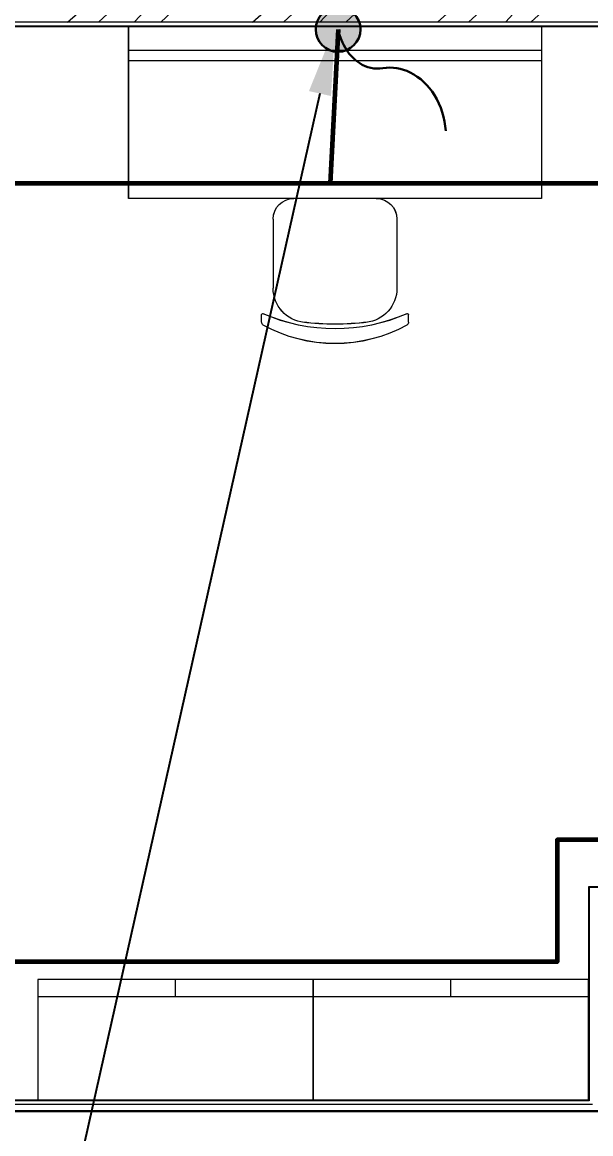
# Model space of a CAD drawing. Header units: millimetres. Extents: x -32 to 417638015, y -35 to 175284279.
# Drawn here: x 416882805 to 416884458, y 175240343 to 175243572 of the extents above; entities that cross this region are included whole.
import ezdxf
from ezdxf import colors
from ezdxf.entities.mleader import LeaderData, LeaderLine
from ezdxf.math import Vec2, Vec3

# ---------------------------------------------------------------- set-up
doc = ezdxf.new("R2010")
doc.units = ezdxf.units.MM
for name, color, linetype, lineweight in [('_ЭМ_гофра', 5, 'Continuous', 60), ('_ЭМ_ТХобщее_слой', 7, 'Continuous', 30), ('Стены несущие', 7, 'Continuous', 30), ('Стены отделка', 7, 'Continuous', 30), ('Стены штриховка', 7, 'Continuous', 9), ('ТХ', 5, 'Continuous', 0), ('ШТРИХОВКА', 252, 'Continuous', 15), ('ЭОМ_Кабельный вывод', 1, 'Continuous', 35)]:
    doc.layers.add(name, color=color, linetype=linetype, lineweight=lineweight)
doc.layers.add('_ЭМ_Надписи', color=7, linetype='Continuous')
doc.layers.add('ЭОМ_Лотки рабочие', color=5, linetype='Continuous')
doc.styles.add('GOST Common', font='GOST_Common.ttf', dxfattribs={"width": 0.9, "height": 350})
doc.styles.add('ЭОМ', font='isocpeur.ttf', dxfattribs={"width": 0.85, "height": 250})

# ---------------------------------------------------------------- blocks, each defined once
blk = doc.blocks.new('Стул ученич штабелир №5-7')
at = {"color": 0, "linetype": 'ByBlock', "lineweight": -2}
for p, q in [((-120.1, 0), (120.1, 0)), ((-120.1, 0), (120.1, 0)), ((-179.9, -60), (-179.9, -260.3)), ((-179.9, -60), (-179.9, -260.3)), ((180.1, -60), (180.1, -260.3)), ((180.1, -60), (180.1, -260.3)), ((-213.4, -359), (-213.4, -337.3)), ((-213.4, -359), (-213.4, -337.3)), ((213.6, -359), (213.6, -337.3)), ((213.6, -359), (213.6, -337.3))]:
    blk.add_line(p, q, dxfattribs=at)
for centre, radius, start, end in [((-119.9, -60), 60, 90, 180), ((-119.9, -60), 60, 90, 180), ((120.1, -60), 60, 0, 90), ((120.1, -60), 60, 0, 90), ((-79.9, -260.3), 100, 180, 264.2584), ((-79.9, -260.3), 100, 180, 264.2584), ((80.1, -260.3), 100, 275.7416, 0), ((80.1, -260.3), 100, 275.7416, 0), ((-210.4, -337.3), 3, 63.8978, 180), ((-210.4, -337.3), 3, 63.8978, 180), ((0.1, 142.3), 520.8, 246.3195, 293.6805), ((0.1, 142.3), 520.8, 246.3195, 293.6805), ((210.6, -337.3), 3, 0, 116.1022), ((210.6, -337.3), 3, 0, 116.1022), ((-203.4, -359), 10, 180, 238.0683), ((-203.4, -359), 10, 180, 238.0683), ((0.1, 9), 430.5, 240.9917, 299.0083), ((0.1, 9), 430.5, 240.9917, 299.0083), ((0.1, 435.5), 800.4, 263.247, 276.753), ((0.1, 435.5), 800.4, 263.247, 276.753), ((203.6, -359), 10, 301.9317, 0), ((203.6, -359), 10, 301.9317, 0)]:
    blk.add_arc(centre, radius, start, end, dxfattribs=at)
blk = doc.blocks.new('Тх 2 этаж')
at = {"layer": 'ТХ', "color": 252, "true_color": 0x939598}
for p, q in [((3800.7, 7054.9), (3800.7, 7104.9)), ((4600.7, 7054.9), (4600.7, 7104.9)), ((4200.7, 7054.9), (3400.7, 7054.9)), ((5000.7, 7054.9), (4200.7, 7054.9))]:
    blk.add_line(p, q, dxfattribs=at)
for points in [[(3664.3, 9873.8), (4864.3, 9873.8), (4864.3, 9373.8), (3664.3, 9373.8)], [(3400.7, 6754.9), (4200.7, 6754.9), (4200.7, 7104.9), (3400.7, 7104.9)], [(4200.7, 6754.9), (5000.7, 6754.9), (5000.7, 7104.9), (4200.7, 7104.9)]]:
    blk.add_lwpolyline(points, close=True, dxfattribs=at)
for points in [[(4864.3, 9803.8), (3664.3, 9803.8)], [(4864.3, 9773.8), (3664.3, 9773.8)]]:
    blk.add_lwpolyline(points, dxfattribs=at)
at = {"layer": 'ТХ', "color": 252, "lineweight": 0, "true_color": 0x939598, "xscale": -1}
blk.add_blockref('Стул ученич штабелир №5-7', (4264.3, 9373.8), dxfattribs=at)
blk = doc.blocks.new('План 2 этажа')
h = blk.add_hatch()
h.set_pattern_fill('ANSI34', color=8, scale=20)
h.set_pattern_definition([(45, (686.36, 338.7), (-269.408, 269.408), []), (45, (776.16, 338.7), (-269.408, 269.408), []), (45, (865.96, 338.7), (-269.408, 269.408), []), (45, (955.77, 338.7), (-269.408, 269.408), [])])
h.paths.add_polyline_path([(-5597.187, 12310.927), (-5596.674, 12210.927), (-5444.077, 12210.927), (-5404.077, 12210.927), (423.245, 12210.927), (423.245, 12243.182), (433.183, 12243.182), (432.479, 12310.927), (-213.042, 12310.927)])
h.paths.add_polyline_path([(78.245, 11932.482), (78.245, 12210.927), (-21.755, 12210.927), (-21.755, 11832.482), (423.245, 11832.482), (423.245, 11932.482)])
at = {"layer": 'Стены несущие', "color": 8}
blk.add_line((423.245, 9048.079), (-5580.442, 9048.079), dxfattribs=at)
at = {"layer": 'Стены отделка', "color": 8, "lineweight": 9}
for p, q in [((423.245, 12210.927), (-5404.077, 12210.927)), ((-5392.077, 12198.927), (-33.755, 12198.927)), ((-688.755, 9697.248), (-688.755, 9080.079)), ((391.245, 9699.248), (-686.755, 9699.248)), ((-688.755, 9080.079), (-5548.606, 9080.079)), ((-5580.755, 9048.079), (403.015, 9048.079)), ((-5560.545, 9068.079), (-676.755, 9068.079))]:
    blk.add_line(p, q, dxfattribs=at)
at = {"layer": 'Стены штриховка', "color": 8}
for p, q in [((-5394.077, 12200.927), (-31.755, 12200.927)), ((-686.755, 9699.248), (-688.755, 9699.248)), ((-688.755, 9699.248), (-688.755, 9697.248)), ((393.245, 9697.248), (-688.755, 9697.248)), ((-686.755, 9699.248), (-686.755, 9078.079)), ((-686.755, 9078.079), (-5550.596, 9078.079))]:
    blk.add_line(p, q, dxfattribs=at)
at = {"layer": 'ЭОМ_Лотки рабочие'}
blk.add_blockref('Тх 2 этаж', (-5689.424, 2325.176), dxfattribs=at)
blk = doc.blocks.new('_ЭМ_ТХ2_2ЭТАЖнов')
at = {"layer": 'ТХ', "color": 252, "true_color": 0x939598}
for p, q in [((3925.3, 9046.4), (3925.3, 9096.4)), ((4725.3, 9046.4), (4725.3, 9096.4)), ((4325.3, 9046.4), (3525.3, 9046.4)), ((5125.3, 9046.4), (4325.3, 9046.4))]:
    blk.add_line(p, q, dxfattribs=at)
for points in [[(3789, 11865.2), (4989, 11865.2), (4989, 11365.2), (3789, 11365.2)], [(3525.3, 8746.4), (4325.3, 8746.4), (4325.3, 9096.4), (3525.3, 9096.4)], [(4325.3, 8746.4), (5125.3, 8746.4), (5125.3, 9096.4), (4325.3, 9096.4)]]:
    blk.add_lwpolyline(points, close=True, dxfattribs=at)
for points in [[(4989, 11795.2), (3789, 11795.2)], [(4989, 11765.2), (3789, 11765.2)]]:
    blk.add_lwpolyline(points, dxfattribs=at)
at = {"layer": 'ТХ', "color": 252, "lineweight": 0, "true_color": 0x939598, "xscale": -1}
blk.add_blockref('Стул ученич штабелир №5-7', (4389, 11365.2), dxfattribs=at)
blk = doc.blocks.new('*U764')
at = {"lineweight": -2}
h = blk.add_hatch(color=0, dxfattribs=at)
h.dxf.hatch_style = 1
edge = h.paths.add_edge_path()
edge.add_arc((0, 0), 65, 0, 360)
at = {"color": 0, "lineweight": -2}
blk.add_lwpolyline([(0, 0, -0.089362), (-24.4, -59.3, -0.105459), (-62.7, -98.1, -0.18734), (-130.1, -112.5, 0.159257), (-209.4, -125, 0.13816), (-280, -190.5, 0.121425), (-313, -294.4)], format="xyb", dxfattribs=at)
blk.add_circle((0, 0), 65, dxfattribs=at)
at = {"color": 7, "style": 'GOST Common', "width": 0.9}
blk.add_attdef('ОБОРУДОВАНИЕ', (25.5, 446.9), '', height=250, dxfattribs=at)

msp = doc.modelspace()

# ---------------------------------------------------------------- block references
at = {"layer": 'ШТРИХОВКА'}
msp.add_blockref('План 2 этажа', (416885140, 175231360.9), dxfattribs=at)

# ---------------------------------------------------------------- next in the draw order: linework, layer by layer
at = {"layer": '_ЭМ_гофра', "linetype": 'ByBlock'}
for points in [[(416883723.7, 175243551), (416883700.9, 175243104.1)], [(416880132.2, 175243104.1), (416884801.2, 175243104.1), (416884801.2, 175241196.8), (416884360.9, 175241196.8), (416884360.9, 175240842.2), (416880423.2, 175240842.2), (416880282.7, 175240440.9)]]:
    msp.add_lwpolyline(points, dxfattribs=at)

# ---------------------------------------------------------------- next in the draw order: block references
at = {"layer": '_ЭМ_ТХобщее_слой', "lineweight": 50}
msp.add_blockref('_ЭМ_ТХ2_2ЭТАЖнов', (416879325.9, 175231694.6), dxfattribs=at)
at = {"layer": 'ЭОМ_Кабельный вывод', "lineweight": 30, "xscale": -1}
msp.add_blockref('*U764', (416883723.7, 175243551), dxfattribs=at)

# ---------------------------------------------------------------- next in the draw order: leaders
at = {"layer": '_ЭМ_Надписи', "color": 7, "ltscale": 5}
ml = msp.add_multileader_mtext('Standard', dxfattribs=at)
ml.set_content('{\\fGOST Common|b0|i0|c204|p34;\\W0.9;\\C256;2ЩРС-1\\fISOCPEUR|b0|i0|c204|p34;\\W0.85; Гр.5 стол логопеда\\Pиз пола}', color=1, style='ЭОМ')
ml.set_leader_properties()
ml.build(insert=Vec2(0, 0))
ml.multileader.update_dxf_attribs({"text_left_attachment_type": 6, "text_right_attachment_type": 6, "dogleg_length": 0, "arrow_head_size": 200})
ctx = ml.context
ctx.base_point, ctx.char_height, ctx.arrow_head_size, ctx.landing_gap_size, ctx.plane_origin = Vec3(416880588.3, 175238157.3), 250, 200, 0, Vec3(416860896.4, 175259281)
ctx.left_attachment, ctx.right_attachment = 6, 6
notes = []
notes.append((ctx, [(1, (1, 1, 0), (416882500.8, 175238157.3), (-1, 0), 0, [(0, [(416883714.9, 175243559.8)], 0, [])])]))
ctx.mtext.insert, ctx.mtext.width, ctx.mtext.defined_height, ctx.mtext.flow_direction = Vec3(416880588.3, 175238457.3), 2273.288, 545.6, 5
for ctx, leaders in notes:
    for number, flags, end, landing, length, lines in leaders:
        leader = LeaderData()
        leader.index, (leader.has_last_leader_line, leader.has_dogleg_vector, leader.attachment_direction) = number, flags
        leader.last_leader_point, leader.dogleg_vector, leader.dogleg_length = Vec3(end), Vec3(landing), length
        for number, points, colour, breaks in lines:
            line = LeaderLine()
            line.index, line.vertices, line.color, line.breaks = number, Vec3.list(points), colors.encode_raw_color(colour), breaks
            leader.lines.append(line)
        ctx.leaders.append(leader)

doc.saveas('drawing.dxf')
